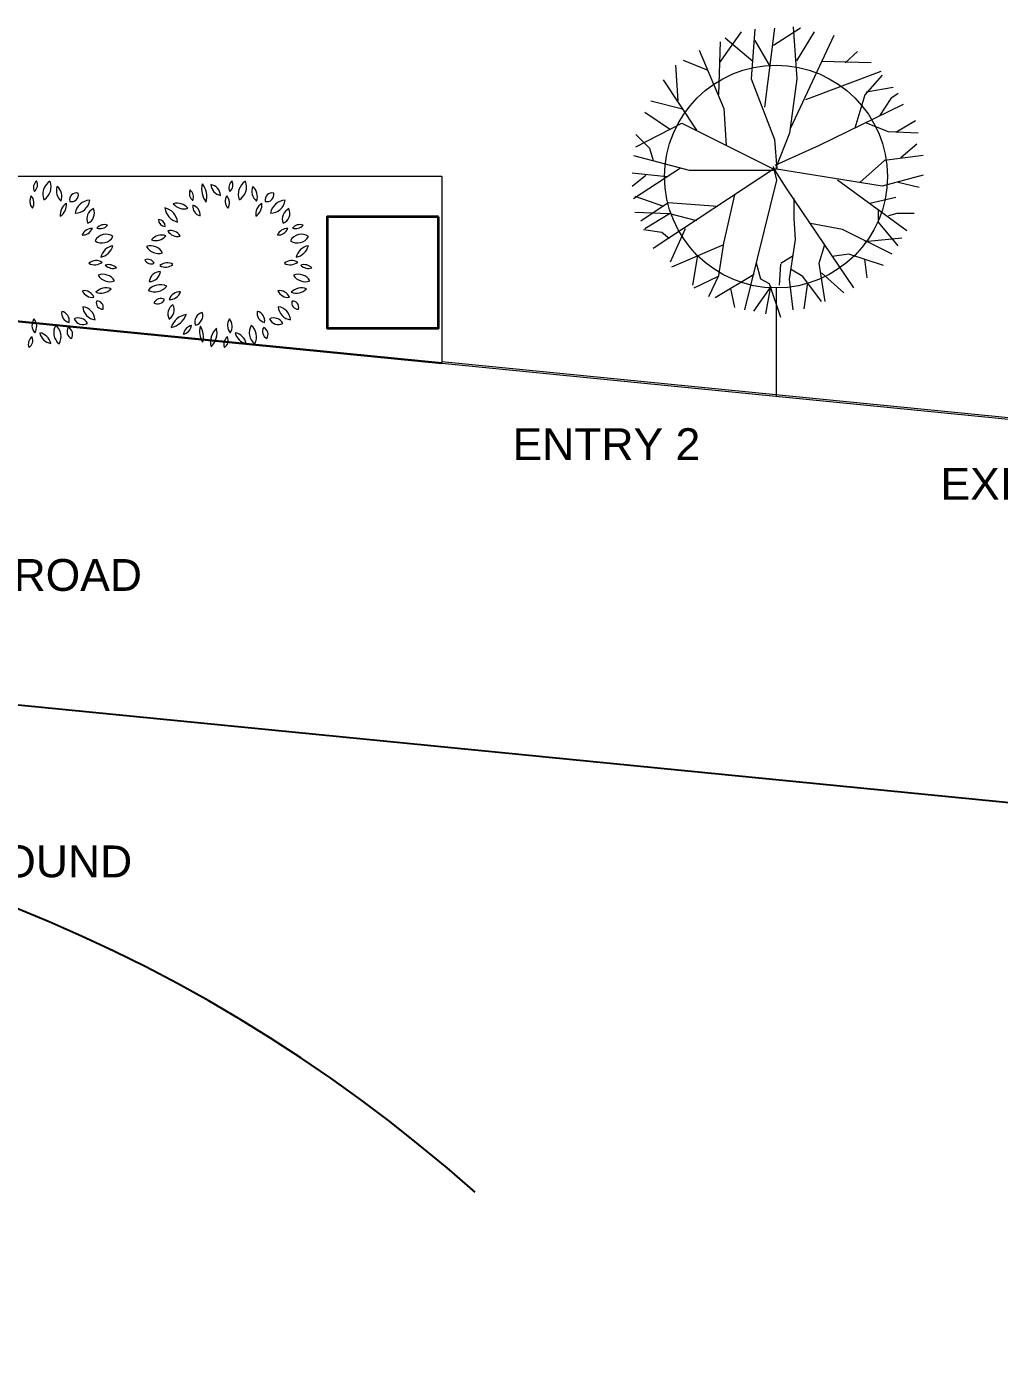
# Model space of a CAD drawing. Header units: millimetres. Extents: x 3079 to 579737, y 1565 to 1161826.
# Drawn here: x 126100 to 156652, y 1032730 to 1074913 of the extents above; entities that cross this region are included whole.
import ezdxf

# ---------------------------------------------------------------- set-up
doc = ezdxf.new("R2010")
doc.units = ezdxf.units.MM
for name, color, linetype, lineweight in [('1', 7, 'Continuous', 35), ('A_ELE1', 250, 'Continuous', 20), ('IG-Area', 250, 'Continuous', 30), ('TWOWHEELER', 250, 'Continuous', 9)]:
    doc.layers.add(name, color=color, linetype=linetype, lineweight=lineweight)
doc.layers.add('IG-Elevation', color=252, linetype='Continuous')
doc.layers.add('TREES', color=72, linetype='Continuous', lineweight=5, transparency=0.05)
doc.styles.get("Standard").update_dxf_attribs({"font": 'arial.ttf'})

msp = doc.modelspace()

# ---------------------------------------------------------------- linework, layer by layer
at = {"layer": '1'}
msp.add_lwpolyline([(139034, 1068940), (135534, 1068940), (135534, 1065440), (139034, 1065440)], close=True, dxfattribs=at)
at = {"layer": 'A_ELE1'}
for p, q in [((139141, 1064394), (160141, 1062324)), ((139141, 1064343), (160141, 1062274))]:
    msp.add_line(p, q, dxfattribs=at)
at = {"layer": 'IG-Area'}
msp.add_line((64152, 1071734), (139141, 1064343), dxfattribs=at)
at = {"layer": 'IG-Elevation'}
msp.add_lwpolyline([(132429, 1065005), (79645, 1070207)], dxfattribs=at)
msp.add_lwpolyline([(231791, 1032730), (199222, 1046069, 0.07275), (197255, 1046558), (46730, 1061393, 0.438837), (41789, 1056981), (41510, 1038287)], format="xyb", dxfattribs=at)
msp.add_arc((107506, 1001578), 49148, 48.3241, 131.6759, dxfattribs=at)
at = {"layer": 'TREES'}
for p, q in [((148972, 1074835), (148855, 1073282)), ((149595, 1074874), (149283, 1072390)), ((150410, 1074874), (149556, 1074330)), ((150176, 1074913), (150293, 1073282)), ((147883, 1074447), (147838, 1072788)), ((148545, 1074759), (147867, 1073792)), ((148040, 1074564), (148915, 1073834)), ((148972, 1074486), (149453, 1073660)), ((151460, 1074642), (150100, 1071728)), ((150837, 1074759), (150282, 1073849)), ((147223, 1074176), (148001, 1072351)), ((152198, 1074137), (151810, 1073787)), ((146483, 1073710), (146555, 1072583)), ((146718, 1073864), (147495, 1073553)), ((152625, 1073787), (151084, 1073820)), ((146095, 1073243), (147137, 1071666)), ((148855, 1073282), (149595, 1071378)), ((150293, 1073282), (150061, 1071572)), ((152936, 1073514), (150566, 1072622)), ((152975, 1073397), (152430, 1072778)), ((152430, 1072778), (152119, 1071728)), ((153326, 1073009), (152469, 1072857)), ((153480, 1072817), (153248, 1072661)), ((145707, 1072583), (146702, 1072336)), ((148001, 1072351), (148070, 1071185)), ((153637, 1072468), (150994, 1071183)), ((153248, 1072661), (152897, 1072117)), ((145240, 1071144), (146679, 1071884)), ((145514, 1072234), (146329, 1071689)), ((146679, 1071884), (149633, 1070408)), ((153170, 1071611), (152484, 1071884)), ((154025, 1071963), (153400, 1071593)), ((145240, 1071535), (145668, 1071105)), ((150061, 1071572), (149633, 1070484)), ((154103, 1071572), (153170, 1071611)), ((145668, 1071105), (145785, 1070717)), ((149595, 1071378), (149670, 1070446)), ((150994, 1071183), (149599, 1070559)), ((154064, 1071223), (153558, 1070795)), ((145162, 1070873), (146911, 1070408)), ((153053, 1070717), (152276, 1070019)), ((154259, 1070873), (153053, 1070717)), ((145123, 1070330), (146213, 1070212)), ((145123, 1069902), (145551, 1070251)), ((145162, 1069514), (146640, 1070484)), ((145785, 1067958), (149556, 1070446)), ((146911, 1070408), (149595, 1070408)), ((149670, 1070097), (149556, 1070524)), ((152975, 1069902), (149595, 1070446)), ((149982, 1069824), (149613, 1070400)), ((154259, 1070251), (152975, 1069902)), ((148662, 1066016), (149670, 1070097)), ((152081, 1066715), (149982, 1069824)), ((153753, 1068503), (151575, 1070097)), ((154142, 1069863), (153480, 1070019)), ((145201, 1069592), (146103, 1069277)), ((145397, 1068813), (146252, 1069397)), ((146252, 1069397), (147807, 1069279)), ((148001, 1068114), (148350, 1069631)), ((150215, 1068891), (150215, 1069514)), ((153402, 1069553), (152586, 1069357)), ((145201, 1069087), (146290, 1069048)), ((145514, 1068581), (146290, 1069048)), ((146290, 1069048), (147137, 1068827)), ((152859, 1068776), (152859, 1069164)), ((153441, 1069048), (153170, 1068969)), ((153986, 1069048), (153441, 1069048)), ((145474, 1068542), (146056, 1068463)), ((146329, 1067530), (146796, 1068581)), ((150254, 1068231), (150215, 1068891)), ((151731, 1068542), (150721, 1068737)), ((153287, 1067765), (151731, 1068542)), ((153480, 1068036), (152859, 1068776)), ((146056, 1068463), (146278, 1068272)), ((146368, 1067376), (148001, 1068075)), ((147844, 1067103), (148001, 1068114)), ((150061, 1066986), (150254, 1068231)), ((153598, 1068270), (152430, 1068154)), ((147028, 1066793), (147184, 1067726)), ((149787, 1067491), (150176, 1067726)), ((150994, 1067491), (151173, 1068069)), ((151927, 1067765), (151405, 1067691)), ((153013, 1067415), (151927, 1067765)), ((149168, 1066986), (149032, 1067487)), ((149748, 1066793), (149787, 1067453)), ((150488, 1067064), (150100, 1067299)), ((151187, 1066287), (150994, 1067491)), ((152508, 1067025), (152430, 1067609)), ((147067, 1066715), (147807, 1067064)), ((147534, 1066443), (147844, 1067103)), ((147729, 1066405), (148958, 1067138)), ((149439, 1066832), (149168, 1066986)), ((149787, 1065781), (149439, 1066832)), ((150176, 1066016), (150061, 1066986)), ((151070, 1066287), (150488, 1067064)), ((150527, 1066053), (150642, 1066871)), ((151770, 1066559), (151070, 1067181)), ((148350, 1066092), (148216, 1066686)), ((149478, 1066754), (148934, 1065977)), ((149322, 1065899), (149478, 1066754))]:
    msp.add_line(p, q, dxfattribs=at)
for centre, radius, start, end in [((126585, 1069861), 278, 129.7475, 206.0709), ((126158, 1069952), 278, 309.7475, 26.0709), ((127084, 1069653), 483, 122.117, 201.7275), ((126379, 1069884), 483, 302.117, 21.7275), ((127433, 1069750), 405, 159.117, 230.3606), ((126797, 1069583), 405, 339.117, 50.3606), ((131493, 1069674), 286, 156.7754, 231.288), ((131051, 1069563), 286, 336.7754, 51.288), ((132250, 1069810), 658, 165.2071, 218.3217), ((131098, 1069571), 658, 345.2071, 38.3217), ((131815, 1069584), 376, 5.3196, 80.419), ((132252, 1069989), 376, 185.3196, 260.419), ((132727, 1069861), 278, 129.7475, 206.0709), ((132299, 1069952), 278, 309.7475, 26.0709), ((133225, 1069653), 483, 122.117, 201.7275), ((132520, 1069884), 483, 302.117, 21.7275), ((133574, 1069750), 405, 159.117, 230.3606), ((132938, 1069583), 405, 339.117, 50.3606), ((126526, 1069433), 335, 148.7877, 221.5977), ((125989, 1069384), 335, 328.7877, 41.5977), ((127574, 1069009), 426, 122.8873, 186.7253), ((126919, 1069317), 426, 302.8873, 6.7253), ((127663, 1069478), 219, 76.5419, 193.4774), ((127502, 1069639), 219, 256.5419, 13.4774), ((127605, 1069528), 474, 271.6328, 352.0268), ((128088, 1068989), 474, 91.6328, 172.0268), ((130823, 1068942), 430, 38.6962, 106.2415), ((131038, 1069623), 430, 218.6962, 286.2415), ((132667, 1069433), 335, 148.7877, 221.5977), ((132131, 1069384), 335, 328.7877, 41.5977), ((133716, 1069009), 426, 122.8873, 186.7253), ((133061, 1069317), 426, 302.8873, 6.7253), ((133805, 1069478), 219, 76.5419, 193.4774), ((133643, 1069639), 219, 256.5419, 13.4774), ((133746, 1069528), 474, 271.6328, 352.0268), ((134229, 1068989), 474, 91.6328, 172.0268), ((128332, 1068881), 347, 113.4753, 203.456), ((127876, 1069061), 347, 293.4753, 23.456), ((130322, 1068720), 516, 6.5487, 76.8911), ((130951, 1069282), 516, 186.5487, 256.8911), ((131624, 1069272), 312, 173.65, 254.6514), ((131231, 1069005), 312, 353.65, 74.6514), ((134474, 1068881), 347, 113.4753, 203.456), ((134018, 1069061), 347, 293.4753, 23.456), ((127851, 1068704), 333, 267.1724, 337.2365), ((128142, 1068242), 333, 87.1724, 157.2365), ((128541, 1068387), 311, 71.8192, 140.0818), ((128399, 1068883), 311, 251.8192, 320.0818), ((130225, 1068638), 225, 359.2557, 87.6287), ((130460, 1068860), 225, 179.2557, 267.6287), ((130617, 1068170), 344, 28.8072, 103.9199), ((130836, 1068669), 344, 208.8072, 283.9199), ((133992, 1068704), 333, 267.1724, 337.2365), ((134283, 1068242), 333, 87.1724, 157.2365), ((134682, 1068387), 311, 71.8192, 140.0818), ((134541, 1068883), 311, 251.8192, 320.0818), ((128583, 1068005), 388, 54.9745, 151.3792), ((128465, 1068509), 388, 234.9745, 331.3792), ((130334, 1067967), 402, 71.3712, 141.7535), ((130147, 1068596), 402, 251.3712, 321.7535), ((134724, 1068005), 388, 54.9745, 151.3792), ((134606, 1068509), 388, 234.9745, 331.3792), ((128329, 1068159), 492, 280.8762, 345.4479), ((128898, 1067552), 492, 100.8762, 165.4479), ((129988, 1067596), 434, 29.1952, 106.7189), ((130242, 1068223), 434, 209.1952, 286.7189), ((134470, 1068159), 492, 280.8762, 345.4479), ((135040, 1067552), 492, 100.8762, 165.4479), ((128286, 1067195), 373, 60.5095, 129.292), ((128234, 1067808), 373, 240.5095, 309.292), ((128673, 1067105), 336, 44.2577, 108.5927), ((128806, 1067658), 336, 224.2577, 288.5927), ((129893, 1067371), 238, 28.1981, 112.1918), ((130013, 1067704), 238, 208.1981, 292.1918), ((130511, 1067151), 347, 58.8748, 131.2135), ((130462, 1067708), 347, 238.8748, 311.2135), ((134428, 1067195), 373, 60.5095, 129.292), ((134375, 1067808), 373, 240.5095, 309.292), ((134814, 1067105), 336, 44.2577, 108.5927), ((134948, 1067658), 336, 224.2577, 288.5927), ((128488, 1066712), 426, 30.9482, 110.5784), ((128704, 1067331), 426, 210.9482, 290.5784), ((130290, 1066321), 490, 64.7353, 140.5781), ((130296, 1066868), 352, 90.2529, 173.5221), ((129945, 1067259), 352, 270.2529, 353.5221), ((134629, 1066712), 426, 30.9482, 110.5784), ((134845, 1067331), 426, 210.9482, 290.5784), ((127895, 1066287), 337, 22.5723, 98.3335), ((128157, 1066749), 337, 202.5723, 278.3335), ((128589, 1066256), 452, 69.7201, 135.6489), ((128423, 1066996), 452, 249.7201, 315.6489), ((130120, 1067075), 490, 244.7353, 320.5781), ((130906, 1066231), 354, 86.0282, 161.3698), ((130595, 1066697), 354, 266.0282, 341.3698), ((134037, 1066287), 337, 22.5723, 98.3335), ((134299, 1066749), 337, 202.5723, 278.3335), ((134730, 1066256), 452, 69.7201, 135.6489), ((134564, 1066996), 452, 249.7201, 315.6489), ((127490, 1065915), 297, 168.8066, 257.6391), ((127135, 1065682), 297, 348.8066, 77.6391), ((128294, 1066141), 436, 183.3189, 263.1904), ((127807, 1065683), 436, 3.3189, 83.1904), ((128478, 1066240), 197, 163.4933, 274.4697), ((128305, 1066100), 197, 343.4933, 94.4697), ((130308, 1066138), 238, 59.9815, 155.6676), ((130210, 1066442), 238, 239.9815, 335.6676), ((130874, 1065888), 342, 122.5817, 207.18), ((130387, 1066020), 342, 302.5817, 27.18), ((133632, 1065915), 297, 168.8066, 257.6391), ((133277, 1065682), 297, 348.8066, 77.6391), ((134435, 1066141), 436, 183.3189, 263.1904), ((133948, 1065683), 436, 3.3189, 83.1904), ((134620, 1066240), 197, 163.4933, 274.4697), ((134447, 1066100), 197, 343.4933, 94.4697), ((126615, 1065532), 354, 145.5248, 220.8327), ((126056, 1065501), 354, 325.5248, 40.8327), ((127722, 1065455), 310, 25.4537, 116.6852), ((127863, 1065866), 310, 205.4537, 296.6852), ((131222, 1065258), 628, 100.3005, 160.4476), ((130518, 1066086), 628, 280.3005, 340.4476), ((131687, 1065639), 306, 103.8914, 198.9039), ((131324, 1065837), 306, 283.8914, 18.9039), ((132757, 1065532), 354, 145.5248, 220.8327), ((132197, 1065501), 354, 325.5248, 40.8327), ((133863, 1065455), 310, 25.4537, 116.6852), ((134004, 1065866), 310, 205.4537, 296.6852), ((126426, 1064941), 280, 125.4093, 202.7101), ((126006, 1065061), 280, 305.4093, 22.7101), ((126929, 1065393), 436, 192.306, 259.6849), ((126425, 1064872), 436, 12.306, 79.6849), ((127390, 1065302), 445, 149.4737, 231.7586), ((126731, 1065179), 445, 329.4737, 51.7586), ((127604, 1065337), 241, 146.8151, 244.0193), ((127297, 1065252), 241, 326.8151, 64.0193), ((131365, 1065181), 358, 104.1004, 168.465), ((130927, 1065600), 358, 284.1004, 348.465), ((132138, 1065331), 610, 163.4642, 212.7906), ((131041, 1065174), 610, 343.4642, 32.7906), ((132477, 1065007), 607, 133.8117, 194.3077), ((131469, 1065295), 607, 313.8117, 14.3077), ((132567, 1064941), 280, 125.4093, 202.7101), ((132147, 1065061), 280, 305.4093, 22.7101), ((133071, 1065393), 436, 192.306, 259.6849), ((132567, 1064872), 436, 12.306, 79.6849), ((133532, 1065302), 445, 149.4737, 231.7586), ((132873, 1065179), 445, 329.4737, 51.7586), ((133745, 1065337), 241, 146.8151, 244.0193), ((133439, 1065252), 241, 326.8151, 64.0193)]:
    msp.add_arc(centre, radius, start, end, dxfattribs=at)
at = {"layer": 'TWOWHEELER'}
for p, q in [((139141, 1070207), (79645, 1070207)), ((139141, 1070207), (139141, 1064343)), ((149641, 1066707), (149641, 1063309))]:
    msp.add_line(p, q, dxfattribs=at)
msp.add_circle((149641, 1070207), 3500, dxfattribs=at)

# ---------------------------------------------------------------- texts
at = {"layer": 'IG-Area'}
msp.add_text('POLICE GROUND', height=1000, dxfattribs=at).set_placement((117690, 1048187))
at = {"layer": 'IG-Area', "char_height": 1000, "attachment_point": 1}
for s, insert in [('ENTRY 2', (141361, 1062299)), ('EXIT', (154807, 1061052)), ('12 M WIDE INTERNAL ROAD', (110858, 1058188))]:
    msp.add_mtext_dynamic_manual_height_columns(s, width=38356.19, gutter_width=12.5, heights=[0], dxfattribs=dict(at, insert=insert))

doc.saveas('drawing.dxf')
